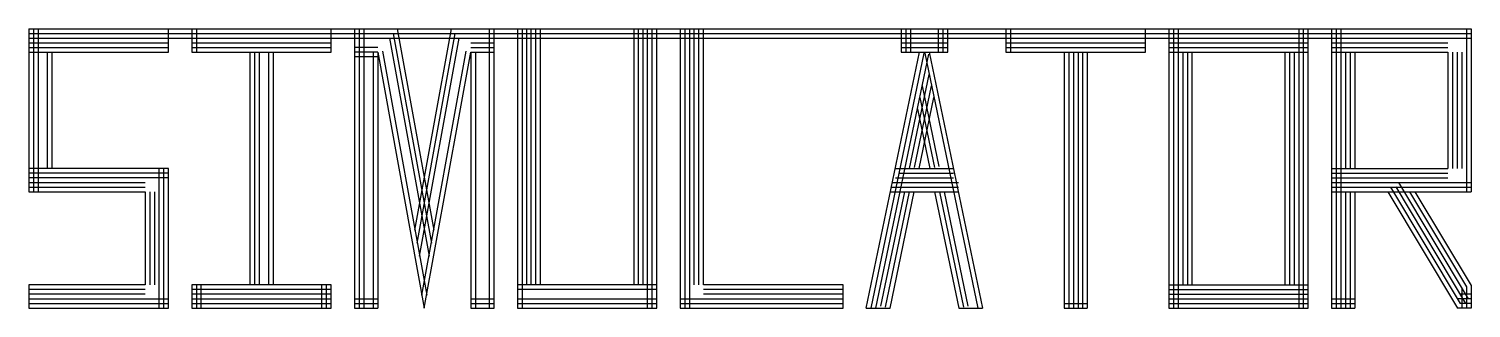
# Model space of a CAD drawing. Header units: inches. Extents: x 12 to 186, y 3 to 123.
# Drawn here: x 123.8 to 185.8, y 109.8 to 121.8 of the extents above; entities that cross this region are included whole.
import ezdxf

# ---------------------------------------------------------------- set-up
doc = ezdxf.new("R2010")
doc.units = ezdxf.units.IN
doc.header["$MEASUREMENT"] = 0
doc.layers.add('lettering', color=4, linetype='Continuous')

msp = doc.modelspace()

# ---------------------------------------------------------------- linework, layer by layer
at = {"layer": 'lettering', "lineweight": 25}
for p, q in [((123.812, 121.79), (123.812, 114.79)), ((123.812, 121.79), (185.812, 121.79)), ((123.812, 121.59), (185.812, 121.59)), ((124.012, 121.79), (124.012, 114.79)), ((124.212, 121.79), (124.212, 114.79)), ((129.812, 120.79), (129.812, 121.79)), ((130.812, 121.79), (130.812, 120.79)), ((131.012, 121.79), (131.012, 120.79)), ((136.812, 120.79), (136.812, 121.79)), ((137.812, 121.79), (137.812, 109.79)), ((138.012, 121.79), (138.012, 109.79)), ((138.212, 121.79), (138.212, 109.79)), ((139.48, 121.59), (141.117, 112.585)), ((139.647, 121.79), (141.219, 113.144)), ((140.406, 113.144), (141.978, 121.79)), ((140.507, 112.585), (142.145, 121.59)), ((143.612, 109.79), (143.612, 121.79)), ((143.812, 109.79), (143.812, 121.79)), ((144.812, 121.79), (144.812, 109.79)), ((145.012, 121.79), (145.012, 109.79)), ((145.212, 110.79), (145.212, 121.79)), ((145.412, 110.79), (145.412, 121.79)), ((145.612, 110.79), (145.612, 121.79)), ((145.812, 110.79), (145.812, 121.79)), ((149.812, 121.79), (149.812, 110.79)), ((150.012, 121.79), (150.012, 110.79)), ((150.212, 121.79), (150.212, 110.79)), ((150.412, 109.79), (150.412, 121.79)), ((150.612, 109.79), (150.612, 121.79)), ((150.812, 109.79), (150.812, 121.79)), ((151.812, 121.79), (151.812, 109.79)), ((152.012, 121.79), (152.012, 109.79)), ((152.212, 121.79), (152.212, 109.79)), ((152.412, 110.79), (152.412, 121.79)), ((152.612, 110.79), (152.612, 121.79)), ((152.812, 110.79), (152.812, 121.79)), ((161.312, 121.79), (161.312, 120.79)), ((161.512, 121.79), (161.512, 120.79)), ((161.712, 121.79), (161.712, 120.79)), ((162.912, 120.79), (162.912, 121.79)), ((163.112, 120.79), (163.112, 121.79)), ((163.312, 120.79), (163.312, 121.79)), ((165.812, 121.79), (165.812, 120.79)), ((166.012, 121.79), (166.012, 120.79)), ((171.812, 120.79), (171.812, 121.79)), ((172.812, 121.79), (172.812, 109.79)), ((173.012, 121.79), (173.012, 109.79)), ((173.212, 121.79), (173.212, 109.79)), ((178.412, 109.79), (178.412, 121.79)), ((178.612, 109.79), (178.612, 121.79)), ((178.812, 109.79), (178.812, 121.79)), ((179.812, 121.79), (179.812, 109.79)), ((180.012, 121.79), (180.012, 109.79)), ((180.212, 121.79), (180.212, 109.79)), ((185.612, 121.79), (185.612, 114.79)), ((185.812, 121.79), (185.812, 114.79)), ((123.812, 121.39), (129.812, 121.39)), ((123.812, 121.39), (185.812, 121.39)), ((123.812, 121.19), (129.812, 121.19)), ((123.812, 120.99), (129.812, 120.99)), ((130.812, 121.39), (133.312, 121.39)), ((130.812, 121.19), (133.312, 121.19)), ((130.812, 120.99), (133.312, 120.99)), ((133.312, 121.39), (136.812, 121.39)), ((133.312, 121.19), (136.812, 121.19)), ((133.312, 121.19), (136.812, 121.19)), ((133.312, 121.19), (136.812, 121.19)), ((133.312, 120.99), (136.812, 120.99)), ((138.812, 120.99), (137.812, 120.99)), ((139.313, 121.39), (141.016, 112.026)), ((140.609, 112.026), (142.311, 121.39)), ((142.812, 121.19), (143.812, 121.19)), ((142.812, 120.99), (143.812, 120.99)), ((161.312, 121.39), (163.312, 121.39)), ((161.312, 121.19), (163.312, 121.19)), ((161.312, 120.99), (163.312, 120.99)), ((165.812, 121.19), (168.312, 121.19)), ((165.812, 120.99), (168.312, 120.99)), ((168.312, 121.19), (171.812, 121.19)), ((168.312, 120.99), (171.812, 120.99)), ((172.812, 121.39), (178.812, 121.39)), ((172.812, 121.19), (178.812, 121.19)), ((172.812, 120.99), (178.812, 120.99)), ((179.812, 121.19), (184.812, 121.19)), ((179.812, 120.99), (184.812, 120.99)), ((123.812, 120.79), (129.812, 120.79)), ((124.612, 115.79), (124.612, 120.79)), ((124.812, 115.79), (124.812, 120.79)), ((130.812, 120.79), (133.312, 120.79)), ((133.312, 120.79), (133.312, 110.79)), ((133.312, 120.79), (136.812, 120.79)), ((133.512, 120.79), (133.512, 110.79)), ((133.712, 120.79), (133.712, 110.79)), ((134.112, 120.79), (134.112, 110.79)), ((134.312, 120.79), (134.312, 110.79)), ((138.812, 120.79), (137.812, 120.79)), ((138.812, 120.59), (137.812, 120.59)), ((138.612, 120.79), (138.612, 109.79)), ((138.812, 120.79), (138.812, 109.79)), ((138.812, 120.79), (140.812, 109.79)), ((139.009, 120.826), (140.914, 110.349)), ((140.711, 110.349), (142.615, 120.826)), ((140.812, 109.79), (142.812, 120.79)), ((142.812, 120.79), (143.812, 120.79)), ((142.812, 120.79), (142.812, 109.79)), ((143.012, 120.79), (143.012, 109.79)), ((159.812, 109.79), (162.104, 120.79)), ((160.017, 109.79), (162.3, 120.749)), ((160.221, 109.79), (162.495, 120.709)), ((161.312, 120.79), (163.312, 120.79)), ((162.325, 120.749), (164.608, 109.79)), ((162.325, 120.749), (164.608, 109.79)), ((162.521, 120.79), (164.812, 109.79)), ((165.812, 120.79), (168.312, 120.79)), ((168.312, 120.79), (168.312, 109.79)), ((168.312, 120.79), (171.812, 120.79)), ((168.512, 120.79), (168.512, 109.79)), ((168.712, 120.79), (168.712, 109.79)), ((168.912, 120.79), (168.912, 109.79)), ((169.112, 120.79), (169.112, 109.79)), ((169.312, 120.79), (169.312, 109.79)), ((172.812, 120.79), (178.812, 120.79)), ((173.412, 120.79), (173.412, 110.79)), ((173.612, 120.79), (173.612, 110.79)), ((173.812, 120.79), (173.812, 110.79)), ((177.812, 110.79), (177.812, 120.79)), ((178.012, 110.79), (178.012, 120.79)), ((178.212, 110.79), (178.212, 120.79)), ((179.812, 120.79), (184.812, 120.79)), ((180.412, 120.79), (180.412, 115.79)), ((180.612, 120.79), (180.612, 115.79)), ((180.812, 120.79), (180.812, 115.79)), ((184.812, 120.79), (184.812, 115.79)), ((185.012, 120.79), (185.012, 115.79)), ((185.212, 120.79), (185.212, 115.79)), ((185.412, 120.79), (185.412, 115.79)), ((161.675, 115.79), (162.517, 119.829)), ((161.888, 115.831), (162.619, 119.339)), ((162.21, 119.339), (162.932, 115.872)), ((162.084, 115.79), (162.721, 118.848)), ((162.108, 118.848), (162.737, 115.831)), ((162.006, 118.358), (162.541, 115.79)), ((129.812, 115.79), (123.812, 115.79)), ((129.812, 115.59), (123.812, 115.59)), ((129.812, 115.39), (123.812, 115.39)), ((129.412, 109.79), (129.412, 115.79)), ((129.612, 109.79), (129.612, 115.79)), ((129.812, 109.79), (129.812, 115.79)), ((161.062, 115.79), (163.562, 115.79)), ((161.062, 115.39), (163.562, 115.39)), ((161.225, 115.59), (163.562, 115.59)), ((179.812, 115.79), (184.812, 115.79)), ((179.812, 115.59), (184.812, 115.59)), ((179.812, 115.39), (184.812, 115.39)), ((123.812, 115.19), (128.812, 115.19)), ((123.812, 114.99), (128.812, 114.99)), ((123.812, 114.79), (128.812, 114.79)), ((128.812, 114.79), (128.812, 110.79)), ((129.012, 114.79), (129.012, 110.79)), ((129.212, 114.79), (129.212, 110.79)), ((160.442, 109.872), (161.467, 114.79)), ((160.638, 109.831), (161.671, 114.79)), ((160.834, 109.79), (161.875, 114.79)), ((160.854, 114.79), (163.771, 114.79)), ((160.896, 114.99), (163.771, 114.99)), ((160.937, 115.19), (163.771, 115.19)), ((162.749, 114.79), (163.791, 109.79)), ((162.953, 114.79), (163.987, 109.831)), ((163.158, 114.79), (164.182, 109.872)), ((179.812, 115.19), (185.812, 115.19)), ((179.812, 114.99), (185.812, 114.99)), ((179.812, 114.79), (185.812, 114.79)), ((180.412, 114.79), (180.412, 109.79)), ((180.612, 114.79), (180.612, 109.79)), ((180.612, 114.79), (180.612, 109.79)), ((180.812, 114.79), (180.812, 109.79)), ((180.812, 114.79), (180.812, 109.79)), ((182.229, 114.79), (185.229, 109.79)), ((182.342, 114.99), (185.342, 109.99)), ((182.572, 114.996), (185.572, 109.996)), ((182.689, 115.19), (185.689, 110.19)), ((183.162, 114.79), (185.612, 110.707)), ((183.395, 114.79), (185.812, 110.762)), ((128.812, 110.79), (123.812, 110.79)), ((123.812, 110.79), (123.812, 109.79)), ((128.812, 110.59), (123.812, 110.59)), ((128.812, 110.39), (123.812, 110.39)), ((136.812, 110.79), (130.812, 110.79)), ((130.812, 110.79), (130.812, 109.79)), ((136.812, 110.59), (130.812, 110.59)), ((136.812, 110.39), (130.812, 110.39)), ((131.012, 110.79), (131.012, 109.79)), ((131.212, 110.79), (131.212, 109.79)), ((136.412, 109.79), (136.412, 110.79)), ((136.612, 109.79), (136.612, 110.79)), ((136.812, 109.79), (136.812, 110.79)), ((150.812, 110.79), (144.812, 110.79)), ((150.812, 110.59), (144.812, 110.59)), ((158.812, 110.79), (152.812, 110.79)), ((158.812, 110.59), (152.812, 110.59)), ((158.812, 110.39), (152.812, 110.39)), ((158.812, 109.79), (158.812, 110.79)), ((172.812, 110.79), (178.812, 110.79)), ((172.812, 110.59), (178.812, 110.59)), ((172.812, 110.39), (178.812, 110.39)), ((185.812, 110.39), (185.336, 110.39)), ((185.412, 110.651), (185.412, 109.79)), ((185.612, 110.707), (185.612, 109.79)), ((185.812, 110.762), (185.812, 109.79)), ((123.812, 110.19), (129.812, 110.19)), ((123.812, 109.99), (129.812, 109.99)), ((123.812, 109.79), (129.812, 109.79)), ((130.812, 110.19), (136.812, 110.19)), ((130.812, 109.99), (136.812, 109.99)), ((130.812, 109.79), (136.812, 109.79)), ((137.812, 110.19), (138.812, 110.19)), ((137.812, 109.99), (138.812, 109.99)), ((137.812, 109.79), (138.812, 109.79)), ((142.812, 110.19), (143.812, 110.19)), ((142.812, 109.99), (143.812, 109.99)), ((142.812, 109.79), (143.812, 109.79)), ((144.812, 110.19), (150.812, 110.19)), ((144.812, 109.99), (150.812, 109.99)), ((144.812, 109.79), (150.812, 109.79)), ((151.812, 110.19), (158.812, 110.19)), ((151.812, 109.99), (158.812, 109.99)), ((151.812, 109.79), (158.812, 109.79)), ((159.812, 109.79), (160.834, 109.79)), ((163.791, 109.79), (164.812, 109.79)), ((168.312, 109.99), (169.312, 109.99)), ((168.312, 109.79), (169.312, 109.79)), ((172.812, 110.19), (178.812, 110.19)), ((172.812, 109.99), (178.812, 109.99)), ((172.812, 109.79), (178.812, 109.79)), ((179.812, 110.19), (180.812, 110.19)), ((179.812, 109.99), (180.812, 109.99)), ((179.812, 109.79), (180.812, 109.79)), ((185.812, 110.19), (185.229, 110.19)), ((185.812, 109.79), (185.229, 109.79)), ((185.812, 109.99), (185.342, 109.99))]:
    msp.add_line(p, q, dxfattribs=at)

doc.saveas('drawing.dxf')
